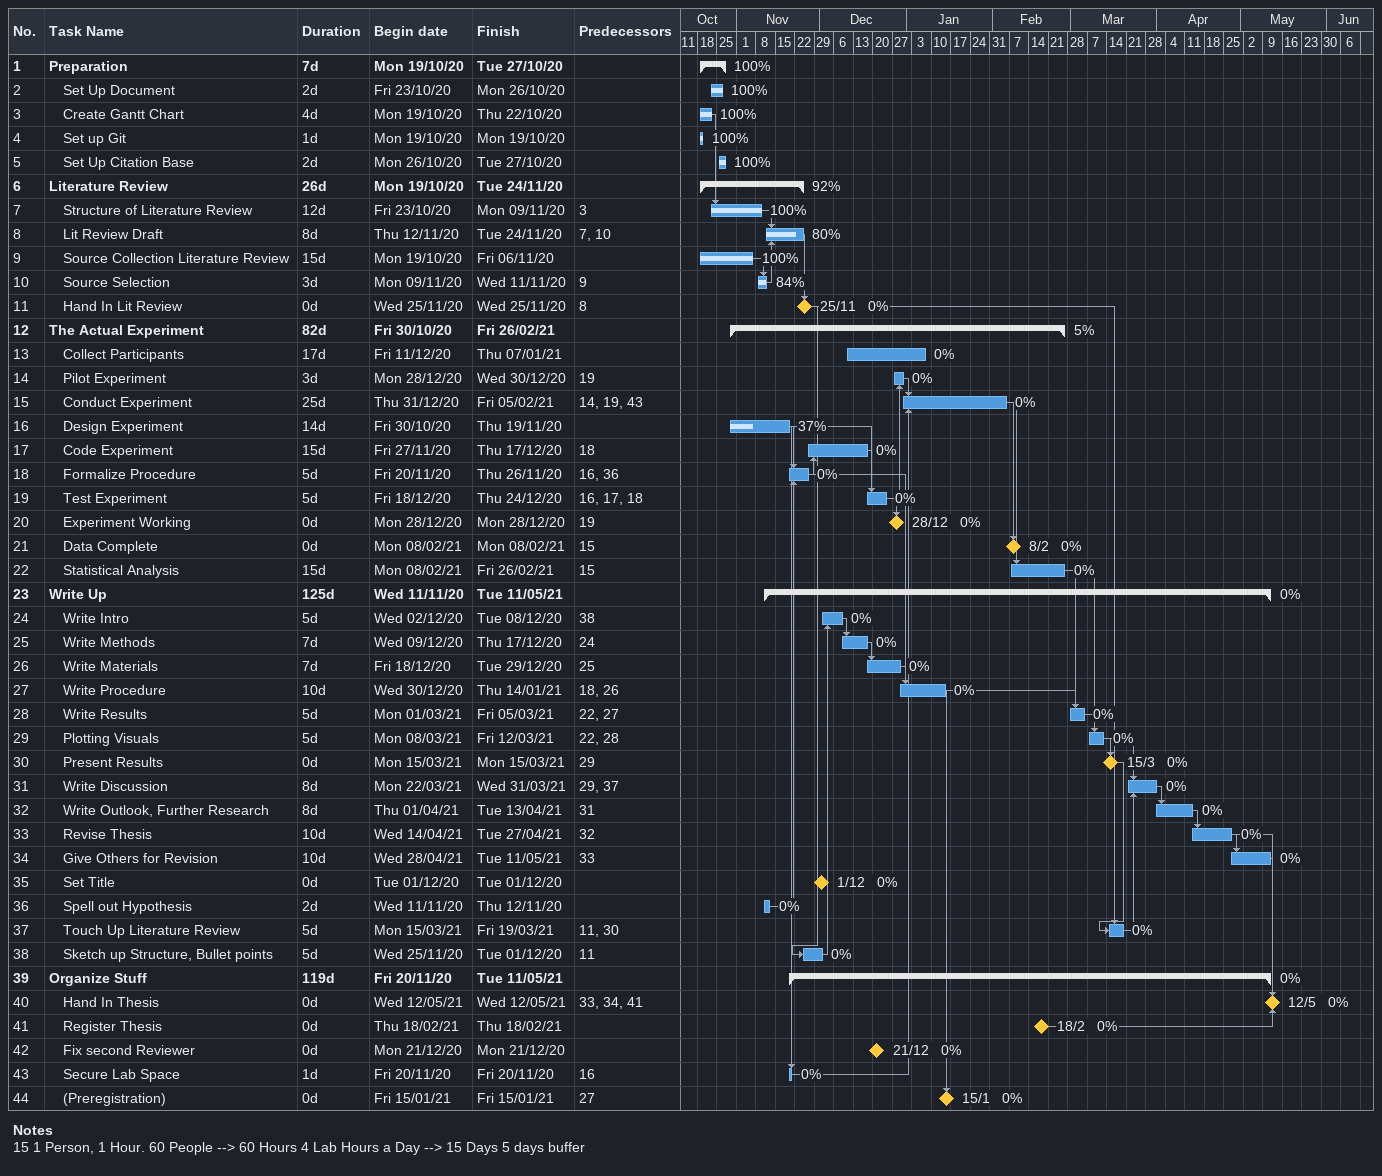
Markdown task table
| ID | Level | Task | Duration | Start | Finish | Predecessors | % complete |
|---|---|---|---|---|---|---|---|
| 1 | 1 | **Preparation** | 7d | 2020-10-19 | 2020-10-27 |  | 100 |
| 2 | 2 | Set Up Document | 2d | 2020-10-23 | 2020-10-26 |  | 100 |
| 3 | 2 | Create Gantt Chart | 4d | 2020-10-19 | 2020-10-22 |  | 100 |
| 4 | 2 | Set up Git | 1d | 2020-10-19 | 2020-10-19 |  | 100 |
| 5 | 2 | Set Up Citation Base | 2d | 2020-10-26 | 2020-10-27 |  | 100 |
| 6 | 1 | **Literature Review** | 26d | 2020-10-19 | 2020-11-24 |  | 92 |
| 7 | 2 | Structure of Literature Review | 12d | 2020-10-23 | 2020-11-09 | 3 | 100 |
| 8 | 2 | Lit Review Draft | 8d | 2020-11-12 | 2020-11-24 | 7, 10 | 80 |
| 9 | 2 | Source Collection Literature Review | 15d | 2020-10-19 | 2020-11-06 |  | 100 |
| 10 | 2 | Source Selection | 3d | 2020-11-09 | 2020-11-11 | 9 | 84 |
| 11 | 2 | Hand In Lit Review | 0d | 2020-11-25 | 2020-11-25 | 8 | 0 |
| 12 | 1 | **The Actual Experiment** | 82d | 2020-10-30 | 2021-02-26 |  | 5 |
| 13 | 2 | Collect Participants | 17d | 2020-12-11 | 2021-01-07 |  | 0 |
| 14 | 2 | Pilot Experiment | 3d | 2020-12-28 | 2020-12-30 | 19 | 0 |
| 15 | 2 | Conduct Experiment | 25d | 2020-12-31 | 2021-02-05 | 14, 19, 43 | 0 |
| 16 | 2 | Design Experiment | 14d | 2020-10-30 | 2020-11-19 |  | 37 |
| 17 | 2 | Code Experiment | 15d | 2020-11-27 | 2020-12-17 | 18 | 0 |
| 18 | 2 | Formalize Procedure | 5d | 2020-11-20 | 2020-11-26 | 16, 36 | 0 |
| 19 | 2 | Test Experiment | 5d | 2020-12-18 | 2020-12-24 | 16, 17, 18 | 0 |
| 20 | 2 | Experiment Working | 0d | 2020-12-28 | 2020-12-28 | 19 | 0 |
| 21 | 2 | Data Complete | 0d | 2021-02-08 | 2021-02-08 | 15 | 0 |
| 22 | 2 | Statistical Analysis | 15d | 2021-02-08 | 2021-02-26 | 15 | 0 |
| 23 | 1 | **Write Up** | 125d | 2020-11-11 | 2021-05-11 |  | 0 |
| 24 | 2 | Write Intro | 5d | 2020-12-02 | 2020-12-08 | 38 | 0 |
| 25 | 2 | Write Methods | 7d | 2020-12-09 | 2020-12-17 | 24 | 0 |
| 26 | 2 | Write Materials | 7d | 2020-12-18 | 2020-12-29 | 25 | 0 |
| 27 | 2 | Write Procedure | 10d | 2020-12-30 | 2021-01-14 | 18, 26 | 0 |
| 28 | 2 | Write Results | 5d | 2021-03-01 | 2021-03-05 | 22, 27 | 0 |
| 29 | 2 | Plotting Visuals | 5d | 2021-03-08 | 2021-03-12 | 22, 28 | 0 |
| 30 | 2 | Present Results | 0d | 2021-03-15 | 2021-03-15 | 29 | 0 |
| 31 | 2 | Write Discussion | 8d | 2021-03-22 | 2021-03-31 | 29, 37 | 0 |
| 32 | 2 | Write Outlook, Further Research | 8d | 2021-04-01 | 2021-04-13 | 31 | 0 |
| 33 | 2 | Revise Thesis | 10d | 2021-04-14 | 2021-04-27 | 32 | 0 |
| 34 | 2 | Give Others for Revision | 10d | 2021-04-28 | 2021-05-11 | 33 | 0 |
| 35 | 2 | Set Title | 0d | 2020-12-01 | 2020-12-01 |  | 0 |
| 36 | 2 | Spell out Hypothesis | 2d | 2020-11-11 | 2020-11-12 |  | 0 |
| 37 | 2 | Touch Up Literature Review | 5d | 2021-03-15 | 2021-03-19 | 11, 30 | 0 |
| 38 | 2 | Sketch up Structure, Bullet points | 5d | 2020-11-25 | 2020-12-01 | 11 | 0 |
| 39 | 1 | **Organize Stuff** | 119d | 2020-11-20 | 2021-05-11 |  | 0 |
| 40 | 2 | Hand In Thesis | 0d | 2021-05-12 | 2021-05-12 | 33, 34, 41 | 0 |
| 41 | 2 | Register Thesis | 0d | 2021-02-18 | 2021-02-18 |  | 0 |
| 42 | 2 | Fix second Reviewer | 0d | 2020-12-21 | 2020-12-21 |  | 0 |
| 43 | 2 | Secure Lab Space | 1d | 2020-11-20 | 2020-11-20 | 16 | 0 |
| 44 | 2 | (Preregistration) | 0d | 2021-01-15 | 2021-01-15 | 27 | 0 |

Notes
- 15: 1 Person, 1 Hour. 60 People --> 60 Hours 4 Lab Hours a Day --> 15 Days 5 days buffer
